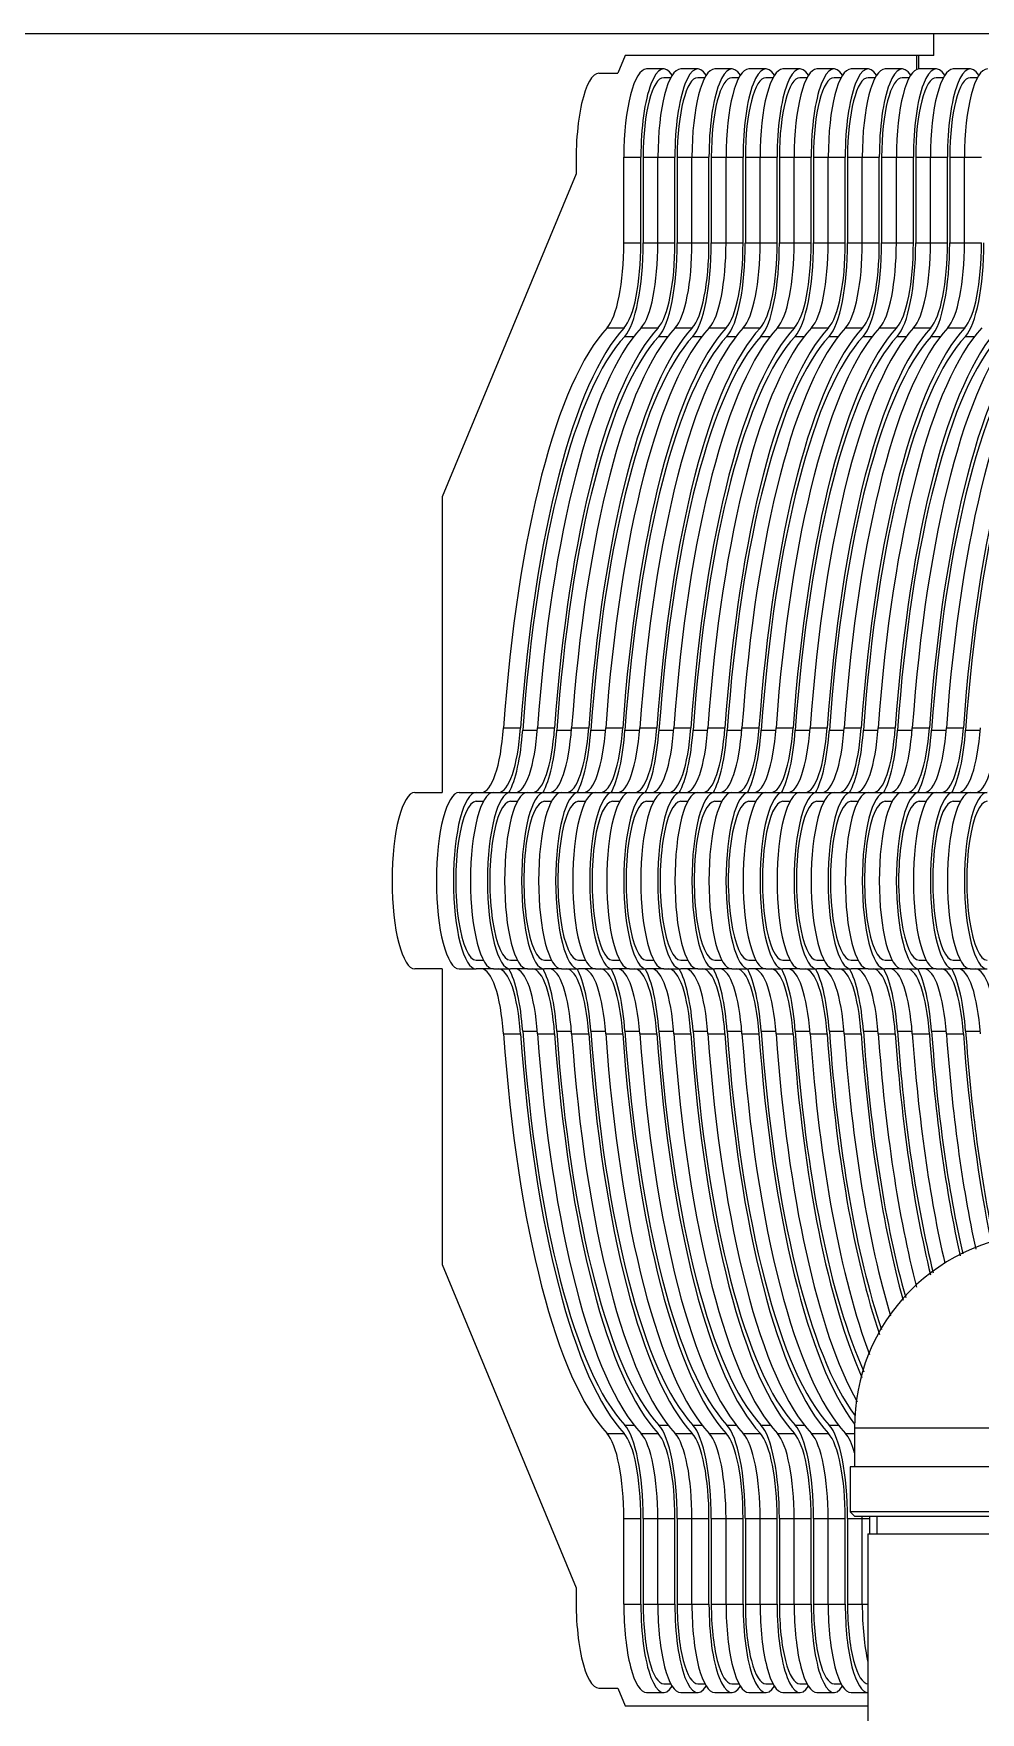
# Model space of a CAD drawing. Header units: millimetres. Extents: x 3795014 to 4300160, y 3869364 to 4016788.
# Drawn here: x 4226298.5 to 4226352.2, y 3922799.4 to 3922894.5 of the extents above; entities that cross this region are included whole.
import ezdxf

# ---------------------------------------------------------------- set-up
doc = ezdxf.new("R2010")
doc.units = ezdxf.units.MM
doc.layers.add('линия перехода', color=7, linetype='Continuous')
doc.layers.add('основная', color=7, linetype='Continuous', lineweight=50)

msp = doc.modelspace()

# ---------------------------------------------------------------- linework, layer by layer
at = {"layer": 'линия перехода', "color": 0, "linetype": 'Continuous', "lineweight": -3}
for p, q in [((4226348.596, 3922892.508), (4226348.596, 3922893.281)), ((4226331.972, 3922887.531), (4226332.938, 3922887.531)), ((4226333.068, 3922887.531), (4226333.904, 3922887.531)), ((4226333.904, 3922887.531), (4226334.87, 3922887.531)), ((4226334.999, 3922887.531), (4226335.835, 3922887.531)), ((4226335.835, 3922887.531), (4226336.801, 3922887.531)), ((4226336.931, 3922887.531), (4226337.767, 3922887.531)), ((4226337.767, 3922887.531), (4226338.733, 3922887.531)), ((4226338.863, 3922887.531), (4226339.699, 3922887.531)), ((4226339.699, 3922887.531), (4226340.665, 3922887.531)), ((4226340.794, 3922887.531), (4226341.63, 3922887.531)), ((4226341.63, 3922887.531), (4226342.596, 3922887.531)), ((4226342.726, 3922887.531), (4226343.562, 3922887.531)), ((4226343.562, 3922887.531), (4226344.528, 3922887.531)), ((4226344.658, 3922887.531), (4226345.494, 3922887.531)), ((4226345.494, 3922887.531), (4226346.46, 3922887.531)), ((4226346.589, 3922887.531), (4226347.425, 3922887.531)), ((4226347.425, 3922887.531), (4226348.391, 3922887.531)), ((4226348.521, 3922887.531), (4226349.357, 3922887.531)), ((4226349.357, 3922887.531), (4226350.323, 3922887.531)), ((4226350.453, 3922887.531), (4226351.289, 3922887.531)), ((4226351.289, 3922887.531), (4226352.255, 3922887.531)), ((4226331.972, 3922882.673), (4226332.938, 3922882.673)), ((4226333.068, 3922882.673), (4226333.904, 3922882.673)), ((4226333.904, 3922882.673), (4226334.87, 3922882.673)), ((4226334.999, 3922882.673), (4226335.835, 3922882.673)), ((4226335.835, 3922882.673), (4226336.801, 3922882.673)), ((4226336.931, 3922882.673), (4226337.767, 3922882.673)), ((4226337.767, 3922882.673), (4226338.733, 3922882.673)), ((4226338.863, 3922882.673), (4226339.699, 3922882.673)), ((4226339.699, 3922882.673), (4226340.665, 3922882.673)), ((4226340.794, 3922882.673), (4226341.63, 3922882.673)), ((4226341.63, 3922882.673), (4226342.596, 3922882.673)), ((4226342.726, 3922882.673), (4226343.562, 3922882.673)), ((4226343.562, 3922882.673), (4226344.528, 3922882.673)), ((4226344.658, 3922882.673), (4226345.494, 3922882.673)), ((4226345.494, 3922882.673), (4226346.46, 3922882.673)), ((4226346.589, 3922882.673), (4226347.425, 3922882.673)), ((4226347.425, 3922882.673), (4226348.391, 3922882.673)), ((4226348.521, 3922882.673), (4226349.357, 3922882.673)), ((4226349.357, 3922882.673), (4226350.323, 3922882.673)), ((4226350.453, 3922882.673), (4226351.289, 3922882.673)), ((4226351.289, 3922882.673), (4226352.255, 3922882.673)), ((4226331.022, 3922877.855), (4226331.988, 3922877.855)), ((4226332.022, 3922877.373), (4226332.543, 3922877.373)), ((4226332.954, 3922877.855), (4226333.919, 3922877.855)), ((4226333.954, 3922877.373), (4226334.475, 3922877.373)), ((4226334.885, 3922877.855), (4226335.851, 3922877.855)), ((4226335.886, 3922877.373), (4226336.406, 3922877.373)), ((4226336.817, 3922877.855), (4226337.783, 3922877.855)), ((4226337.817, 3922877.373), (4226338.338, 3922877.373)), ((4226338.749, 3922877.855), (4226339.714, 3922877.855)), ((4226339.749, 3922877.373), (4226340.27, 3922877.373)), ((4226340.68, 3922877.855), (4226341.646, 3922877.855)), ((4226341.681, 3922877.373), (4226342.202, 3922877.373)), ((4226342.612, 3922877.855), (4226343.578, 3922877.855)), ((4226343.612, 3922877.373), (4226344.133, 3922877.373)), ((4226344.544, 3922877.855), (4226345.509, 3922877.855)), ((4226345.544, 3922877.373), (4226346.065, 3922877.373)), ((4226346.475, 3922877.855), (4226347.441, 3922877.855)), ((4226347.476, 3922877.373), (4226347.997, 3922877.373)), ((4226348.407, 3922877.855), (4226349.373, 3922877.855)), ((4226349.407, 3922877.373), (4226349.928, 3922877.373)), ((4226350.339, 3922877.855), (4226351.304, 3922877.855)), ((4226351.339, 3922877.373), (4226351.86, 3922877.373)), ((4226325.15, 3922855.198), (4226326.116, 3922855.198)), ((4226327.082, 3922855.198), (4226328.048, 3922855.198)), ((4226329.014, 3922855.198), (4226329.979, 3922855.198)), ((4226330.945, 3922855.198), (4226331.911, 3922855.198)), ((4226332.877, 3922855.198), (4226333.843, 3922855.198)), ((4226334.809, 3922855.198), (4226335.774, 3922855.198)), ((4226336.74, 3922855.198), (4226337.706, 3922855.198)), ((4226338.672, 3922855.198), (4226339.638, 3922855.198)), ((4226340.604, 3922855.198), (4226341.57, 3922855.198)), ((4226342.535, 3922855.198), (4226343.501, 3922855.198)), ((4226344.467, 3922855.198), (4226345.433, 3922855.198)), ((4226346.399, 3922855.198), (4226347.365, 3922855.198)), ((4226348.33, 3922855.198), (4226349.296, 3922855.198)), ((4226350.262, 3922855.198), (4226351.228, 3922855.198)), ((4226326.241, 3922855.065), (4226327.072, 3922855.065)), ((4226328.173, 3922855.065), (4226329.004, 3922855.065)), ((4226330.104, 3922855.065), (4226330.935, 3922855.065)), ((4226332.036, 3922855.065), (4226332.867, 3922855.065)), ((4226333.968, 3922855.065), (4226334.799, 3922855.065)), ((4226335.899, 3922855.065), (4226336.73, 3922855.065)), ((4226337.831, 3922855.065), (4226338.662, 3922855.065)), ((4226339.763, 3922855.065), (4226340.594, 3922855.065)), ((4226341.694, 3922855.065), (4226342.525, 3922855.065)), ((4226343.626, 3922855.065), (4226344.457, 3922855.065)), ((4226345.558, 3922855.065), (4226346.389, 3922855.065)), ((4226347.489, 3922855.065), (4226348.32, 3922855.065)), ((4226349.421, 3922855.065), (4226350.252, 3922855.065)), ((4226351.353, 3922855.065), (4226352.184, 3922855.065)), ((4226326.241, 3922837.998), (4226327.072, 3922837.998)), ((4226328.173, 3922837.998), (4226329.004, 3922837.998)), ((4226330.104, 3922837.998), (4226330.935, 3922837.998)), ((4226332.036, 3922837.998), (4226332.867, 3922837.998)), ((4226333.968, 3922837.998), (4226334.799, 3922837.998)), ((4226335.899, 3922837.998), (4226336.73, 3922837.998)), ((4226337.831, 3922837.998), (4226338.662, 3922837.998)), ((4226339.763, 3922837.998), (4226340.594, 3922837.998)), ((4226341.694, 3922837.998), (4226342.525, 3922837.998)), ((4226343.626, 3922837.998), (4226344.457, 3922837.998)), ((4226345.558, 3922837.998), (4226346.389, 3922837.998)), ((4226347.489, 3922837.998), (4226348.32, 3922837.998)), ((4226349.421, 3922837.998), (4226350.252, 3922837.998)), ((4226351.353, 3922837.998), (4226352.184, 3922837.998)), ((4226325.15, 3922837.865), (4226326.116, 3922837.865)), ((4226327.082, 3922837.865), (4226328.048, 3922837.865)), ((4226329.014, 3922837.865), (4226329.979, 3922837.865)), ((4226330.945, 3922837.865), (4226331.911, 3922837.865)), ((4226332.877, 3922837.865), (4226333.843, 3922837.865)), ((4226334.809, 3922837.865), (4226335.774, 3922837.865)), ((4226336.74, 3922837.865), (4226337.706, 3922837.865)), ((4226338.672, 3922837.865), (4226339.638, 3922837.865)), ((4226340.604, 3922837.865), (4226341.57, 3922837.865)), ((4226342.535, 3922837.865), (4226343.501, 3922837.865)), ((4226344.467, 3922837.865), (4226345.433, 3922837.865)), ((4226346.399, 3922837.865), (4226347.365, 3922837.865)), ((4226348.33, 3922837.865), (4226349.296, 3922837.865)), ((4226350.262, 3922837.865), (4226351.228, 3922837.865)), ((4226331.022, 3922815.208), (4226331.988, 3922815.208)), ((4226332.022, 3922815.69), (4226332.543, 3922815.69)), ((4226332.954, 3922815.208), (4226333.919, 3922815.208)), ((4226333.954, 3922815.69), (4226334.475, 3922815.69)), ((4226334.885, 3922815.208), (4226335.851, 3922815.208)), ((4226335.886, 3922815.69), (4226336.406, 3922815.69)), ((4226336.817, 3922815.208), (4226337.783, 3922815.208)), ((4226337.817, 3922815.69), (4226338.338, 3922815.69)), ((4226338.749, 3922815.208), (4226339.714, 3922815.208)), ((4226339.749, 3922815.69), (4226340.27, 3922815.69)), ((4226340.68, 3922815.208), (4226341.646, 3922815.208)), ((4226341.681, 3922815.69), (4226342.202, 3922815.69)), ((4226342.612, 3922815.208), (4226343.578, 3922815.208)), ((4226343.612, 3922815.69), (4226344.133, 3922815.69)), ((4226344.544, 3922815.208), (4226345.061, 3922815.208)), ((4226345.061, 3922815.531), (4226354.737, 3922815.531)), ((4226331.972, 3922810.389), (4226332.938, 3922810.389)), ((4226333.068, 3922810.389), (4226333.904, 3922810.389)), ((4226333.904, 3922810.389), (4226334.87, 3922810.389)), ((4226334.999, 3922810.389), (4226335.835, 3922810.389)), ((4226335.835, 3922810.389), (4226336.801, 3922810.389)), ((4226336.931, 3922810.389), (4226337.767, 3922810.389)), ((4226337.767, 3922810.389), (4226338.733, 3922810.389)), ((4226338.863, 3922810.389), (4226339.699, 3922810.389)), ((4226339.699, 3922810.389), (4226340.665, 3922810.389)), ((4226340.794, 3922810.389), (4226341.63, 3922810.389)), ((4226341.63, 3922810.389), (4226342.596, 3922810.389)), ((4226342.726, 3922810.389), (4226343.562, 3922810.389)), ((4226343.562, 3922810.389), (4226344.528, 3922810.389)), ((4226344.658, 3922810.389), (4226345.494, 3922810.389)), ((4226345.494, 3922810.389), (4226345.896, 3922810.389)), ((4226331.972, 3922805.531), (4226332.938, 3922805.531)), ((4226333.068, 3922805.531), (4226333.904, 3922805.531)), ((4226333.904, 3922805.531), (4226334.87, 3922805.531)), ((4226334.999, 3922805.531), (4226335.835, 3922805.531)), ((4226335.835, 3922805.531), (4226336.801, 3922805.531)), ((4226336.931, 3922805.531), (4226337.767, 3922805.531)), ((4226337.767, 3922805.531), (4226338.733, 3922805.531)), ((4226338.863, 3922805.531), (4226339.699, 3922805.531)), ((4226339.699, 3922805.531), (4226340.665, 3922805.531)), ((4226340.794, 3922805.531), (4226341.63, 3922805.531)), ((4226341.63, 3922805.531), (4226342.596, 3922805.531)), ((4226342.726, 3922805.531), (4226343.562, 3922805.531)), ((4226343.562, 3922805.531), (4226344.528, 3922805.531)), ((4226344.658, 3922805.531), (4226345.494, 3922805.531)), ((4226345.494, 3922805.531), (4226345.811, 3922805.531))]:
    msp.add_line(p, q, dxfattribs=at)
at = {"layer": 'основная', "color": 0, "linetype": 'Continuous', "lineweight": -3}
for p, q in [((4226269.165, 3922894.531), (4226655.499, 3922894.531)), ((4226349.542, 3922893.281), (4226349.542, 3922894.531)), ((4226332.049, 3922893.281), (4226331.634, 3922892.281)), ((4226349.542, 3922893.281), (4226332.049, 3922893.281)), ((4226348.698, 3922892.531), (4226348.698, 3922893.281)), ((4226330.558, 3922892.281), (4226331.634, 3922892.281)), ((4226334.234, 3922892.531), (4226333.268, 3922892.531)), ((4226336.165, 3922892.531), (4226335.2, 3922892.531)), ((4226338.097, 3922892.531), (4226337.131, 3922892.531)), ((4226340.029, 3922892.531), (4226339.063, 3922892.531)), ((4226341.96, 3922892.531), (4226340.995, 3922892.531)), ((4226343.892, 3922892.531), (4226342.926, 3922892.531)), ((4226345.824, 3922892.531), (4226344.858, 3922892.531)), ((4226347.755, 3922892.531), (4226346.79, 3922892.531)), ((4226349.687, 3922892.531), (4226348.721, 3922892.531)), ((4226351.619, 3922892.531), (4226350.653, 3922892.531)), ((4226334.635, 3922892.031), (4226334.234, 3922892.031)), ((4226336.566, 3922892.031), (4226336.165, 3922892.031)), ((4226338.498, 3922892.031), (4226338.097, 3922892.031)), ((4226340.43, 3922892.031), (4226340.029, 3922892.031)), ((4226342.361, 3922892.031), (4226341.96, 3922892.031)), ((4226344.293, 3922892.031), (4226343.892, 3922892.031)), ((4226346.225, 3922892.031), (4226345.824, 3922892.031)), ((4226348.156, 3922892.031), (4226347.755, 3922892.031)), ((4226350.088, 3922892.031), (4226349.687, 3922892.031)), ((4226352.02, 3922892.031), (4226351.619, 3922892.031)), ((4226331.972, 3922882.673), (4226331.972, 3922887.531)), ((4226332.938, 3922882.673), (4226332.938, 3922887.531)), ((4226333.068, 3922887.531), (4226333.068, 3922882.673)), ((4226333.904, 3922882.673), (4226333.904, 3922887.531)), ((4226334.87, 3922882.673), (4226334.87, 3922887.531)), ((4226334.999, 3922887.531), (4226334.999, 3922882.673)), ((4226335.835, 3922882.673), (4226335.835, 3922887.531)), ((4226336.801, 3922882.673), (4226336.801, 3922887.531)), ((4226336.931, 3922887.531), (4226336.931, 3922882.673)), ((4226337.767, 3922882.673), (4226337.767, 3922887.531)), ((4226338.733, 3922882.673), (4226338.733, 3922887.531)), ((4226338.863, 3922887.531), (4226338.863, 3922882.673)), ((4226339.699, 3922882.673), (4226339.699, 3922887.531)), ((4226340.665, 3922882.673), (4226340.665, 3922887.531)), ((4226340.794, 3922887.531), (4226340.794, 3922882.673)), ((4226341.63, 3922882.673), (4226341.63, 3922887.531)), ((4226342.596, 3922882.673), (4226342.596, 3922887.531)), ((4226342.726, 3922887.531), (4226342.726, 3922882.673)), ((4226343.562, 3922882.673), (4226343.562, 3922887.531)), ((4226344.528, 3922882.673), (4226344.528, 3922887.531)), ((4226344.658, 3922887.531), (4226344.658, 3922882.673)), ((4226345.494, 3922882.673), (4226345.494, 3922887.531)), ((4226346.46, 3922882.673), (4226346.46, 3922887.531)), ((4226346.589, 3922887.531), (4226346.589, 3922882.673)), ((4226347.425, 3922882.673), (4226347.425, 3922887.531)), ((4226348.391, 3922882.673), (4226348.391, 3922887.531)), ((4226348.521, 3922887.531), (4226348.521, 3922882.673)), ((4226349.357, 3922882.673), (4226349.357, 3922887.531)), ((4226350.323, 3922882.673), (4226350.323, 3922887.531)), ((4226350.453, 3922887.531), (4226350.453, 3922882.673)), ((4226351.289, 3922882.673), (4226351.289, 3922887.531)), ((4226329.275, 3922886.592), (4226321.682, 3922868.281)), ((4226321.682, 3922868.281), (4226321.682, 3922851.531)), ((4226320.127, 3922851.531), (4226321.682, 3922851.531)), ((4226322.642, 3922851.531), (4226323.608, 3922851.531)), ((4226323.608, 3922851.531), (4226324.574, 3922851.531)), ((4226324.574, 3922851.531), (4226325.54, 3922851.531)), ((4226325.54, 3922851.531), (4226326.506, 3922851.531)), ((4226326.506, 3922851.531), (4226327.472, 3922851.531)), ((4226327.472, 3922851.531), (4226328.438, 3922851.531)), ((4226328.438, 3922851.531), (4226329.403, 3922851.531)), ((4226329.403, 3922851.531), (4226330.369, 3922851.531)), ((4226330.369, 3922851.531), (4226331.335, 3922851.531)), ((4226331.335, 3922851.531), (4226332.301, 3922851.531)), ((4226332.301, 3922851.531), (4226333.267, 3922851.531)), ((4226333.267, 3922851.531), (4226334.233, 3922851.531)), ((4226334.233, 3922851.531), (4226335.198, 3922851.531)), ((4226335.198, 3922851.531), (4226336.164, 3922851.531)), ((4226336.164, 3922851.531), (4226337.13, 3922851.531)), ((4226337.13, 3922851.531), (4226338.096, 3922851.531)), ((4226338.096, 3922851.531), (4226339.062, 3922851.531)), ((4226339.062, 3922851.531), (4226340.028, 3922851.531)), ((4226340.028, 3922851.531), (4226340.993, 3922851.531)), ((4226340.993, 3922851.531), (4226341.959, 3922851.531)), ((4226341.959, 3922851.531), (4226342.925, 3922851.531)), ((4226342.925, 3922851.531), (4226343.891, 3922851.531)), ((4226343.891, 3922851.531), (4226344.857, 3922851.531)), ((4226344.857, 3922851.531), (4226345.823, 3922851.531)), ((4226345.823, 3922851.531), (4226346.788, 3922851.531)), ((4226346.788, 3922851.531), (4226347.754, 3922851.531)), ((4226347.754, 3922851.531), (4226348.72, 3922851.531)), ((4226348.72, 3922851.531), (4226349.686, 3922851.531)), ((4226349.686, 3922851.531), (4226350.652, 3922851.531)), ((4226350.652, 3922851.531), (4226351.618, 3922851.531)), ((4226351.618, 3922851.531), (4226352.583, 3922851.531)), ((4226323.608, 3922851.031), (4226324.009, 3922851.031)), ((4226325.54, 3922851.031), (4226325.941, 3922851.031)), ((4226327.472, 3922851.031), (4226327.873, 3922851.031)), ((4226329.403, 3922851.031), (4226329.804, 3922851.031)), ((4226331.335, 3922851.031), (4226331.736, 3922851.031)), ((4226333.267, 3922851.031), (4226333.668, 3922851.031)), ((4226335.198, 3922851.031), (4226335.599, 3922851.031)), ((4226337.13, 3922851.031), (4226337.531, 3922851.031)), ((4226339.062, 3922851.031), (4226339.463, 3922851.031)), ((4226340.993, 3922851.031), (4226341.394, 3922851.031)), ((4226342.925, 3922851.031), (4226343.326, 3922851.031)), ((4226344.857, 3922851.031), (4226345.258, 3922851.031)), ((4226346.788, 3922851.031), (4226347.189, 3922851.031)), ((4226348.72, 3922851.031), (4226349.121, 3922851.031)), ((4226350.652, 3922851.031), (4226351.053, 3922851.031)), ((4226323.608, 3922842.031), (4226324.009, 3922842.031)), ((4226325.54, 3922842.031), (4226325.941, 3922842.031)), ((4226327.472, 3922842.031), (4226327.873, 3922842.031)), ((4226329.403, 3922842.031), (4226329.804, 3922842.031)), ((4226331.335, 3922842.031), (4226331.736, 3922842.031)), ((4226333.267, 3922842.031), (4226333.668, 3922842.031)), ((4226335.198, 3922842.031), (4226335.599, 3922842.031)), ((4226337.13, 3922842.031), (4226337.531, 3922842.031)), ((4226339.062, 3922842.031), (4226339.463, 3922842.031)), ((4226340.993, 3922842.031), (4226341.394, 3922842.031)), ((4226342.925, 3922842.031), (4226343.326, 3922842.031)), ((4226344.857, 3922842.031), (4226345.258, 3922842.031)), ((4226346.788, 3922842.031), (4226347.189, 3922842.031)), ((4226348.72, 3922842.031), (4226349.121, 3922842.031)), ((4226350.652, 3922842.031), (4226351.053, 3922842.031)), ((4226321.682, 3922841.531), (4226320.127, 3922841.531)), ((4226321.682, 3922841.531), (4226321.682, 3922824.781)), ((4226322.642, 3922841.531), (4226323.608, 3922841.531)), ((4226324.574, 3922841.531), (4226323.608, 3922841.531)), ((4226324.574, 3922841.531), (4226325.54, 3922841.531)), ((4226326.506, 3922841.531), (4226325.54, 3922841.531)), ((4226326.506, 3922841.531), (4226327.472, 3922841.531)), ((4226328.438, 3922841.531), (4226327.472, 3922841.531)), ((4226328.438, 3922841.531), (4226329.403, 3922841.531)), ((4226330.369, 3922841.531), (4226329.403, 3922841.531)), ((4226330.369, 3922841.531), (4226331.335, 3922841.531)), ((4226332.301, 3922841.531), (4226331.335, 3922841.531)), ((4226332.301, 3922841.531), (4226333.267, 3922841.531)), ((4226334.233, 3922841.531), (4226333.267, 3922841.531)), ((4226334.233, 3922841.531), (4226335.198, 3922841.531)), ((4226336.164, 3922841.531), (4226335.198, 3922841.531)), ((4226336.164, 3922841.531), (4226337.13, 3922841.531)), ((4226338.096, 3922841.531), (4226337.13, 3922841.531)), ((4226338.096, 3922841.531), (4226339.062, 3922841.531)), ((4226340.028, 3922841.531), (4226339.062, 3922841.531)), ((4226340.028, 3922841.531), (4226340.993, 3922841.531)), ((4226341.959, 3922841.531), (4226340.993, 3922841.531)), ((4226341.959, 3922841.531), (4226342.925, 3922841.531)), ((4226343.891, 3922841.531), (4226342.925, 3922841.531)), ((4226343.891, 3922841.531), (4226344.857, 3922841.531)), ((4226345.823, 3922841.531), (4226344.857, 3922841.531)), ((4226345.823, 3922841.531), (4226346.788, 3922841.531)), ((4226347.754, 3922841.531), (4226346.788, 3922841.531)), ((4226347.754, 3922841.531), (4226348.72, 3922841.531)), ((4226349.686, 3922841.531), (4226348.72, 3922841.531)), ((4226349.686, 3922841.531), (4226350.652, 3922841.531)), ((4226351.618, 3922841.531), (4226350.652, 3922841.531)), ((4226351.618, 3922841.531), (4226352.583, 3922841.531)), ((4226321.682, 3922824.781), (4226329.275, 3922806.47)), ((4226345.061, 3922815.531), (4226345.061, 3922813.331)), ((4226354.979, 3922813.331), (4226344.811, 3922813.331)), ((4226344.811, 3922813.331), (4226344.811, 3922810.781)), ((4226355.311, 3922810.781), (4226344.811, 3922810.781)), ((4226344.811, 3922810.781), (4226345.061, 3922810.531)), ((4226345.061, 3922810.531), (4226355.061, 3922810.531)), ((4226345.896, 3922810.531), (4226345.896, 3922809.531)), ((4226346.324, 3922810.531), (4226346.324, 3922809.531)), ((4226331.972, 3922805.531), (4226331.972, 3922810.389)), ((4226332.938, 3922805.531), (4226332.938, 3922810.389)), ((4226333.068, 3922810.389), (4226333.068, 3922805.531)), ((4226333.904, 3922805.531), (4226333.904, 3922810.389)), ((4226334.87, 3922805.531), (4226334.87, 3922810.389)), ((4226334.999, 3922810.389), (4226334.999, 3922805.531)), ((4226335.835, 3922805.531), (4226335.835, 3922810.389)), ((4226336.801, 3922805.531), (4226336.801, 3922810.389)), ((4226336.931, 3922810.389), (4226336.931, 3922805.531)), ((4226337.767, 3922805.531), (4226337.767, 3922810.389)), ((4226338.733, 3922805.531), (4226338.733, 3922810.389)), ((4226338.863, 3922810.389), (4226338.863, 3922805.531)), ((4226339.699, 3922805.531), (4226339.699, 3922810.389)), ((4226340.665, 3922805.531), (4226340.665, 3922810.389)), ((4226340.794, 3922810.389), (4226340.794, 3922805.531)), ((4226341.63, 3922805.531), (4226341.63, 3922810.389)), ((4226342.596, 3922805.531), (4226342.596, 3922810.389)), ((4226342.726, 3922810.389), (4226342.726, 3922805.531)), ((4226343.562, 3922805.531), (4226343.562, 3922810.389)), ((4226344.528, 3922805.531), (4226344.528, 3922810.389)), ((4226344.658, 3922810.389), (4226344.658, 3922805.531)), ((4226345.494, 3922805.531), (4226345.494, 3922810.389)), ((4226345.811, 3922809.531), (4226354.311, 3922809.531)), ((4226345.811, 3922809.531), (4226345.811, 3922733.531)), ((4226334.234, 3922801.031), (4226334.635, 3922801.031)), ((4226336.165, 3922801.031), (4226336.566, 3922801.031)), ((4226338.097, 3922801.031), (4226338.498, 3922801.031)), ((4226340.029, 3922801.031), (4226340.43, 3922801.031)), ((4226341.96, 3922801.031), (4226342.361, 3922801.031)), ((4226343.892, 3922801.031), (4226344.293, 3922801.031)), ((4226330.558, 3922800.781), (4226331.634, 3922800.781)), ((4226331.634, 3922800.781), (4226332.049, 3922799.781)), ((4226333.268, 3922800.531), (4226334.234, 3922800.531)), ((4226335.2, 3922800.531), (4226336.165, 3922800.531)), ((4226337.131, 3922800.531), (4226338.097, 3922800.531)), ((4226339.063, 3922800.531), (4226340.029, 3922800.531)), ((4226340.995, 3922800.531), (4226341.96, 3922800.531)), ((4226342.926, 3922800.531), (4226343.892, 3922800.531)), ((4226344.858, 3922800.531), (4226345.811, 3922800.531)), ((4226332.049, 3922799.781), (4226345.811, 3922799.781))]:
    msp.add_line(p, q, dxfattribs=at)
msp.add_arc((4226355.958, 3922815.635), 10.897, 90.53503, 180.5427, dxfattribs=at)
for centre, major_axis, start_param, end_param in [((4226330.558, 3922887.281), (0, -5), 3.141593, 4.850617), ((4226333.268, 3922887.531), (0, -5), 3.141593, 4.712389), ((4226334.234, 3922887.531), (0, -5), 2.759692, 4.712389), ((4226335.2, 3922887.531), (0, -5), 3.141593, 4.712389), ((4226336.165, 3922887.531), (0, -5), 2.759692, 4.712389), ((4226337.131, 3922887.531), (0, -5), 3.141593, 4.712389), ((4226338.097, 3922887.531), (0, -5), 2.759692, 4.712389), ((4226339.063, 3922887.531), (0, -5), 3.141593, 4.712389), ((4226340.029, 3922887.531), (0, -5), 2.759692, 4.712389), ((4226340.995, 3922887.531), (0, -5), 3.141593, 4.712389), ((4226341.96, 3922887.531), (0, -5), 2.759692, 4.712389), ((4226342.926, 3922887.531), (0, -5), 3.141593, 4.712389), ((4226343.892, 3922887.531), (0, -5), 2.759692, 4.712389), ((4226344.858, 3922887.531), (0, -5), 3.141593, 4.712389), ((4226345.824, 3922887.531), (0, -5), 2.759692, 4.712389), ((4226346.79, 3922887.531), (0, -5), 3.141593, 4.712389), ((4226347.755, 3922887.531), (0, -5), 2.759692, 4.712389), ((4226348.721, 3922887.531), (0, -5), 3.141593, 4.712389), ((4226349.687, 3922887.531), (0, -5), 2.759692, 4.712389), ((4226350.653, 3922887.531), (0, -5), 3.141593, 4.712389), ((4226351.619, 3922887.531), (0, -5), 2.759692, 4.712389), ((4226352.585, 3922887.531), (0, -5), 3.141593, 4.712389), ((4226334.234, 3922887.531), (0, -4.5), 3.141593, 4.712389), ((4226336.165, 3922887.531), (0, -4.5), 3.141593, 4.712389), ((4226338.097, 3922887.531), (0, -4.5), 3.141593, 4.712389), ((4226340.029, 3922887.531), (0, -4.5), 3.141593, 4.712389), ((4226341.96, 3922887.531), (0, -4.5), 3.141593, 4.712389), ((4226343.892, 3922887.531), (0, -4.5), 3.141593, 4.712389), ((4226345.824, 3922887.531), (0, -4.5), 3.141593, 4.712389), ((4226347.755, 3922887.531), (0, -4.5), 3.141593, 4.712389), ((4226349.687, 3922887.531), (0, -4.5), 3.141593, 4.712389), ((4226351.619, 3922887.531), (0, -4.5), 3.141593, 4.712389), ((4226330.676, 3922882.673), (0, -5), 0.269933, 1.570796), ((4226331.642, 3922882.673), (0, -5), 0.269933, 1.570796), ((4226331.642, 3922882.673), (0, -5.5), 0.269933, 1.570796), ((4226332.608, 3922882.673), (0, -5), 0.269933, 1.570796), ((4226333.574, 3922882.673), (0, -5), 0.269933, 1.570796), ((4226333.574, 3922882.673), (0, -5.5), 0.269933, 1.570796), ((4226334.54, 3922882.673), (0, -5), 0.269933, 1.570796), ((4226335.506, 3922882.673), (0, -5), 0.269933, 1.570796), ((4226335.506, 3922882.673), (0, -5.5), 0.269933, 1.570796), ((4226336.471, 3922882.673), (0, -5), 0.269933, 1.570796), ((4226337.437, 3922882.673), (0, -5), 0.269933, 1.570796), ((4226337.437, 3922882.673), (0, -5.5), 0.269933, 1.570796), ((4226338.403, 3922882.673), (0, -5), 0.269933, 1.570796), ((4226339.369, 3922882.673), (0, -5), 0.269933, 1.570796), ((4226339.369, 3922882.673), (0, -5.5), 0.269933, 1.570796), ((4226340.335, 3922882.673), (0, -5), 0.269933, 1.570796), ((4226341.301, 3922882.673), (0, -5), 0.269933, 1.570796), ((4226341.301, 3922882.673), (0, -5.5), 0.269933, 1.570796), ((4226342.266, 3922882.673), (0, -5), 0.269933, 1.570796), ((4226343.232, 3922882.673), (0, -5), 0.269933, 1.570796), ((4226343.232, 3922882.673), (0, -5.5), 0.269933, 1.570796), ((4226344.198, 3922882.673), (0, -5), 0.269933, 1.570796), ((4226345.164, 3922882.673), (0, -5), 0.269933, 1.570796), ((4226345.164, 3922882.673), (0, 5.5), 3.411525, 4.712389), ((4226346.13, 3922882.673), (0, -5), 0.269933, 1.570796), ((4226347.096, 3922882.673), (0, -5), 0.269933, 1.570796), ((4226347.096, 3922882.673), (0, -5.5), 0.269933, 1.570796), ((4226348.061, 3922882.673), (0, -5), 0.269933, 1.570796), ((4226349.027, 3922882.673), (0, -5), 0.269933, 1.570796), ((4226349.027, 3922882.673), (0, 5.5), 3.411525, 4.712389), ((4226349.993, 3922882.673), (0, -5), 0.269933, 1.570796), ((4226350.959, 3922882.673), (0, -5), 0.269933, 1.570796), ((4226350.959, 3922882.673), (0, 5.5), 3.411525, 4.712389), ((4226333.268, 3922846.531), (0, 32.5), 0.269933, 1.300864), ((4226334.234, 3922846.531), (0, 32.5), 0.269933, 1.300864), ((4226334.234, 3922846.531), (0, 32), 0.269933, 1.300864), ((4226335.2, 3922846.531), (0, 32.5), 0.269933, 1.300864), ((4226336.165, 3922846.531), (0, 32.5), 0.269933, 1.300864), ((4226336.165, 3922846.531), (0, 32), 0.269933, 1.300864), ((4226337.131, 3922846.531), (0, 32.5), 0.269933, 1.300864), ((4226338.097, 3922846.531), (0, 32.5), 0.269933, 1.300864), ((4226338.097, 3922846.531), (0, 32), 0.269933, 1.300864), ((4226339.063, 3922846.531), (0, 32.5), 0.269933, 1.300864), ((4226340.029, 3922846.531), (0, 32.5), 0.269933, 1.300864), ((4226340.029, 3922846.531), (0, 32), 0.269933, 1.300864), ((4226340.995, 3922846.531), (0, 32.5), 0.269933, 1.300864), ((4226341.96, 3922846.531), (0, 32.5), 0.269933, 1.300864), ((4226341.96, 3922846.531), (0, 32), 0.269933, 1.300864), ((4226342.926, 3922846.531), (0, 32.5), 0.269933, 1.300864), ((4226343.892, 3922846.531), (0, 32.5), 0.269933, 1.300864), ((4226343.892, 3922846.531), (0, 32), 0.269933, 1.300864), ((4226344.858, 3922846.531), (0, 32.5), 0.269933, 1.300864), ((4226345.824, 3922846.531), (0, 32.5), 0.269933, 1.300864), ((4226345.824, 3922846.531), (0, 32), 0.269933, 1.300864), ((4226346.79, 3922846.531), (0, 32.5), 0.269933, 1.300864), ((4226347.755, 3922846.531), (0, 32.5), 0.269933, 1.300864), ((4226347.755, 3922846.531), (0, 32), 0.269933, 1.300864), ((4226348.721, 3922846.531), (0, 32.5), 0.269933, 1.300864), ((4226349.687, 3922846.531), (0, 32.5), 0.269933, 1.300864), ((4226349.687, 3922846.531), (0, 32), 0.269933, 1.300864), ((4226350.653, 3922846.531), (0, 32.5), 0.269933, 1.300864), ((4226351.619, 3922846.531), (0, 32.5), 0.269933, 1.300864), ((4226351.619, 3922846.531), (0, 32), 0.269933, 1.300864), ((4226352.585, 3922846.531), (0, 32.5), 0.269933, 1.300864), ((4226353.55, 3922846.531), (0, 32.5), 0.269933, 1.300864), ((4226353.55, 3922846.531), (0, 32), 0.269933, 1.300864), ((4226354.516, 3922846.531), (0, 32.5), 0.269933, 1.300864), ((4226355.482, 3922846.531), (0, 32.5), 0.269933, 1.300864), ((4226355.482, 3922846.531), (0, 32), 0.269933, 1.300864), ((4226356.448, 3922846.531), (0, 32.5), 0.269933, 1.300864), ((4226357.414, 3922846.531), (0, 32.5), 0.269933, 1.300864), ((4226357.414, 3922846.531), (0, 32), 0.269933, 1.300864), ((4226358.38, 3922846.531), (0, 32.5), 0.269933, 1.300864), ((4226359.345, 3922846.531), (0, 32.5), 0.269933, 1.300864), ((4226359.345, 3922846.531), (0, 32), 0.269933, 1.300864), ((4226323.901, 3922856.531), (0, -5), 0, 1.300864), ((4226324.867, 3922856.531), (0, -5), 0, 1.300864), ((4226325.833, 3922856.531), (0, -5), 0, 1.300864), ((4226326.799, 3922856.531), (0, -5), 0, 1.300864), ((4226327.765, 3922856.531), (0, -5), 0, 1.300864), ((4226328.731, 3922856.531), (0, -5), 0, 1.300864), ((4226329.696, 3922856.531), (0, -5), 0, 1.300864), ((4226330.662, 3922856.531), (0, -5), 0, 1.300864), ((4226331.628, 3922856.531), (0, -5), 0, 1.300864), ((4226332.594, 3922856.531), (0, -5), 0, 1.300864), ((4226333.56, 3922856.531), (0, -5), 0, 1.300864), ((4226334.526, 3922856.531), (0, -5), 0, 1.300864), ((4226335.491, 3922856.531), (0, -5), 0, 1.300864), ((4226336.457, 3922856.531), (0, -5), 0, 1.300864), ((4226337.423, 3922856.531), (0, -5), 0, 1.300864), ((4226338.389, 3922856.531), (0, -5), 0, 1.300864), ((4226339.355, 3922856.531), (0, -5), 0, 1.300864), ((4226340.321, 3922856.531), (0, -5), 0, 1.300864), ((4226341.286, 3922856.531), (0, -5), 0, 1.300864), ((4226342.252, 3922856.531), (0, -5), 0, 1.300864), ((4226343.218, 3922856.531), (0, -5), 0, 1.300864), ((4226344.184, 3922856.531), (0, -5), 0, 1.300864), ((4226345.15, 3922856.531), (0, -5), 0, 1.300864), ((4226346.116, 3922856.531), (0, -5), 0, 1.300864), ((4226347.081, 3922856.531), (0, -5), 0, 1.300864), ((4226348.047, 3922856.531), (0, -5), 0, 1.300864), ((4226349.013, 3922856.531), (0, -5), 0, 1.300864), ((4226349.979, 3922856.531), (0, -5), 0, 1.300864), ((4226350.945, 3922856.531), (0, -5), 0, 1.300864), ((4226351.911, 3922856.531), (0, -5), 0, 1.300864), ((4226324.867, 3922856.531), (0, 5.5), 3.571292, 4.442456), ((4226326.799, 3922856.531), (0, 5.5), 3.571292, 4.442456), ((4226328.731, 3922856.531), (0, 5.5), 3.571292, 4.442456), ((4226330.662, 3922856.531), (0, 5.5), 3.571292, 4.442456), ((4226332.594, 3922856.531), (0, 5.5), 3.571292, 4.442456), ((4226334.526, 3922856.531), (0, 5.5), 3.571292, 4.442456), ((4226336.457, 3922856.531), (0, 5.5), 3.571292, 4.442456), ((4226338.389, 3922856.531), (0, 5.5), 3.571292, 4.442456), ((4226340.321, 3922856.531), (0, 5.5), 3.571292, 4.442456), ((4226342.252, 3922856.531), (0, 5.5), 3.571292, 4.442456), ((4226344.184, 3922856.531), (0, 5.5), 3.571292, 4.442456), ((4226346.116, 3922856.531), (0, 5.5), 3.571292, 4.442456), ((4226348.047, 3922856.531), (0, 5.5), 3.571292, 4.442456), ((4226349.979, 3922856.531), (0, 5.5), 3.571292, 4.442456), ((4226320.127, 3922846.531), (0, -5), 3.141593, 6.283185), ((4226322.642, 3922846.531), (0, -5), 3.141593, 6.283185), ((4226323.608, 3922846.531), (0, -5), 3.141593, 6.283185), ((4226324.574, 3922846.531), (0, -5), 3.141593, 6.283185), ((4226325.54, 3922846.531), (0, -5), 3.141593, 6.283185), ((4226326.506, 3922846.531), (0, -5), 3.141593, 6.283185), ((4226327.472, 3922846.531), (0, -5), 3.141593, 6.283185), ((4226328.438, 3922846.531), (0, -5), 3.141593, 6.283185), ((4226329.403, 3922846.531), (0, -5), 3.141593, 6.283185), ((4226330.369, 3922846.531), (0, -5), 3.141593, 6.283185), ((4226331.335, 3922846.531), (0, -5), 3.141593, 6.283185), ((4226332.301, 3922846.531), (0, -5), 3.141593, 6.283185), ((4226333.267, 3922846.531), (0, -5), 3.141593, 6.283185), ((4226334.233, 3922846.531), (0, -5), 3.141593, 6.283185), ((4226335.198, 3922846.531), (0, -5), 3.141593, 6.283185), ((4226336.164, 3922846.531), (0, -5), 3.141593, 6.283185), ((4226337.13, 3922846.531), (0, -5), 3.141593, 6.283185), ((4226338.096, 3922846.531), (0, -5), 3.141593, 6.283185), ((4226339.062, 3922846.531), (0, -5), 3.141593, 6.283185), ((4226340.028, 3922846.531), (0, -5), 3.141593, 6.283185), ((4226340.993, 3922846.531), (0, -5), 3.141593, 6.283185), ((4226341.959, 3922846.531), (0, -5), 3.141593, 6.283185), ((4226342.925, 3922846.531), (0, -5), 3.141593, 6.283185), ((4226343.891, 3922846.531), (0, -5), 3.141593, 6.283185), ((4226344.857, 3922846.531), (0, -5), 3.141593, 6.283185), ((4226345.823, 3922846.531), (0, -5), 3.141593, 6.283185), ((4226346.788, 3922846.531), (0, -5), 3.141593, 6.283185), ((4226347.754, 3922846.531), (0, -5), 3.141593, 6.283185), ((4226348.72, 3922846.531), (0, -5), 3.141593, 6.283185), ((4226349.686, 3922846.531), (0, -5), 3.141593, 6.283185), ((4226350.652, 3922846.531), (0, -5), 3.141593, 6.283185), ((4226351.618, 3922846.531), (0, -5), 3.141593, 6.283185), ((4226352.583, 3922846.531), (0, -5), 3.141593, 6.283185), ((4226323.608, 3922846.531), (0, 4.5), 0, 3.141593), ((4226325.54, 3922846.531), (0, 4.5), 0, 3.141593), ((4226327.472, 3922846.531), (0, 4.5), 0, 3.141593), ((4226329.403, 3922846.531), (0, 4.5), 0, 3.141593), ((4226331.335, 3922846.531), (0, 4.5), 0, 3.141593), ((4226333.267, 3922846.531), (0, 4.5), 0, 3.141593), ((4226335.198, 3922846.531), (0, 4.5), 0, 3.141593), ((4226337.13, 3922846.531), (0, 4.5), 0, 3.141593), ((4226339.062, 3922846.531), (0, 4.5), 0, 3.141593), ((4226340.993, 3922846.531), (0, 4.5), 0, 3.141593), ((4226342.925, 3922846.531), (0, 4.5), 0, 3.141593), ((4226344.857, 3922846.531), (0, 4.5), 0, 3.141593), ((4226346.788, 3922846.531), (0, 4.5), 0, 3.141593), ((4226348.72, 3922846.531), (0, 4.5), 0, 3.141593), ((4226350.652, 3922846.531), (0, 4.5), 0, 3.141593), ((4226352.583, 3922846.531), (0, 4.5), 0, 3.141593), ((4226323.901, 3922836.531), (0, -5), 1.840729, 3.141593), ((4226324.867, 3922836.531), (0, -5), 1.840729, 3.141593), ((4226324.867, 3922836.531), (0, 5.5), 4.982322, 5.853486), ((4226325.833, 3922836.531), (0, -5), 1.840729, 3.141593), ((4226326.799, 3922836.531), (0, -5), 1.840729, 3.141593), ((4226326.799, 3922836.531), (0, 5.5), 4.982322, 5.853486), ((4226327.765, 3922836.531), (0, -5), 1.840729, 3.141593), ((4226328.731, 3922836.531), (0, -5), 1.840729, 3.141593), ((4226328.731, 3922836.531), (0, 5.5), 4.982322, 5.853486), ((4226329.696, 3922836.531), (0, -5), 1.840729, 3.141593), ((4226330.662, 3922836.531), (0, -5), 1.840729, 3.141593), ((4226330.662, 3922836.531), (0, 5.5), 4.982322, 5.853486), ((4226331.628, 3922836.531), (0, -5), 1.840729, 3.141593), ((4226332.594, 3922836.531), (0, -5), 1.840729, 3.141593), ((4226332.594, 3922836.531), (0, 5.5), 4.982322, 5.853486), ((4226333.56, 3922836.531), (0, -5), 1.840729, 3.141593), ((4226334.526, 3922836.531), (0, -5), 1.840729, 3.141593), ((4226334.526, 3922836.531), (0, 5.5), 4.982322, 5.853486), ((4226335.491, 3922836.531), (0, -5), 1.840729, 3.141593), ((4226336.457, 3922836.531), (0, -5), 1.840729, 3.141593), ((4226336.457, 3922836.531), (0, 5.5), 4.982322, 5.853486), ((4226337.423, 3922836.531), (0, -5), 1.840729, 3.141593), ((4226338.389, 3922836.531), (0, -5), 1.840729, 3.141593), ((4226338.389, 3922836.531), (0, 5.5), 4.982322, 5.853486), ((4226339.355, 3922836.531), (0, -5), 1.840729, 3.141593), ((4226340.321, 3922836.531), (0, -5), 1.840729, 3.141593), ((4226340.321, 3922836.531), (0, 5.5), 4.982322, 5.853486), ((4226341.286, 3922836.531), (0, -5), 1.840729, 3.141593), ((4226342.252, 3922836.531), (0, -5), 1.840729, 3.141593), ((4226342.252, 3922836.531), (0, 5.5), 4.982322, 5.853486), ((4226343.218, 3922836.531), (0, -5), 1.840729, 3.141593), ((4226344.184, 3922836.531), (0, -5), 1.840729, 3.141593), ((4226344.184, 3922836.531), (0, 5.5), 4.982322, 5.853486), ((4226345.15, 3922836.531), (0, -5), 1.840729, 3.141593), ((4226346.116, 3922836.531), (0, -5), 1.840729, 3.141593), ((4226346.116, 3922836.531), (0, 5.5), 4.982322, 5.853486), ((4226347.081, 3922836.531), (0, -5), 1.840729, 3.141593), ((4226348.047, 3922836.531), (0, -5), 1.840729, 3.141593), ((4226348.047, 3922836.531), (0, 5.5), 4.982322, 5.853486), ((4226349.013, 3922836.531), (0, -5), 1.840729, 3.141593), ((4226349.979, 3922836.531), (0, -5), 1.840729, 3.141593), ((4226349.979, 3922836.531), (0, 5.5), 4.982322, 5.853486), ((4226350.945, 3922836.531), (0, -5), 1.840729, 3.141593), ((4226351.911, 3922836.531), (0, -5), 1.840729, 3.141593), ((4226334.234, 3922846.531), (0, -32), 4.982322, 6.013253), ((4226336.165, 3922846.531), (0, -32), 4.982322, 6.013253), ((4226338.097, 3922846.531), (0, -32), 4.982322, 6.013253), ((4226340.029, 3922846.531), (0, -32), 4.982322, 6.013253), ((4226341.96, 3922846.531), (0, -32), 4.982322, 6.013253), ((4226343.892, 3922846.531), (0, -32), 4.982322, 6.013253), ((4226345.824, 3922846.531), (0, -32), 4.982322, 6.013253), ((4226347.755, 3922846.531), (0, -32), 4.982322, 5.956769), ((4226349.687, 3922846.531), (0, -32), 4.982322, 5.766291), ((4226351.619, 3922846.531), (0, -32), 4.982322, 5.630614), ((4226353.55, 3922846.531), (0, -32), 4.982322, 5.54246), ((4226355.482, 3922846.531), (0, -32), -1.300864, -0.803439), ((4226357.414, 3922846.531), (0, -32), -1.300864, -0.849015), ((4226359.345, 3922846.531), (0, -32), -1.300864, -0.877722), ((4226333.268, 3922846.531), (0, -32.5), 4.982322, 6.013253), ((4226334.234, 3922846.531), (0, -32.5), 4.982322, 6.013253), ((4226335.2, 3922846.531), (0, -32.5), 4.982322, 6.013253), ((4226336.165, 3922846.531), (0, -32.5), 4.982322, 6.013253), ((4226337.131, 3922846.531), (0, -32.5), 4.982322, 6.013253), ((4226338.097, 3922846.531), (0, -32.5), 4.982322, 6.013253), ((4226339.063, 3922846.531), (0, -32.5), 4.982322, 6.013253), ((4226340.029, 3922846.531), (0, -32.5), 4.982322, 6.013253), ((4226340.995, 3922846.531), (0, -32.5), 4.982322, 6.013253), ((4226341.96, 3922846.531), (0, -32.5), 4.982322, 6.013253), ((4226342.926, 3922846.531), (0, -32.5), 4.982322, 6.013253), ((4226343.892, 3922846.531), (0, -32.5), 4.982322, 6.013253), ((4226344.858, 3922846.531), (0, -32.5), 4.982322, 6.013253), ((4226345.824, 3922846.531), (0, -32.5), 4.982322, 6.013253), ((4226346.79, 3922846.531), (0, -32.5), 4.982322, 6.013253), ((4226347.755, 3922846.531), (0, -32.5), 4.982322, 5.95701), ((4226348.721, 3922846.531), (0, -32.5), 4.982322, 5.851875), ((4226349.687, 3922846.531), (0, -32.5), 4.982322, 5.759697), ((4226350.653, 3922846.531), (0, -32.5), 4.982322, 5.684405), ((4226351.619, 3922846.531), (0, -32.5), 4.982322, 5.624991), ((4226352.585, 3922846.531), (0, -32.5), 4.982322, 5.573251), ((4226353.55, 3922846.531), (0, -32.5), 4.982322, 5.53221), ((4226354.516, 3922846.531), (0, -32.5), -1.300864, -0.783252), ((4226355.482, 3922846.531), (0, -32.5), -1.300864, -0.813488), ((4226356.448, 3922846.531), (0, -32.5), -1.300864, -0.841089), ((4226357.414, 3922846.531), (0, -32.5), -1.300864, -0.857899), ((4226358.38, 3922846.531), (0, -32.5), -1.300864, -0.873497), ((4226359.345, 3922846.531), (0, -32.5), -1.300864, -0.887738), ((4226330.676, 3922810.389), (0, 5), 4.712389, 6.013253), ((4226331.642, 3922810.389), (0, -5), 1.570796, 2.87166), ((4226331.642, 3922810.389), (0, 5.5), 4.712389, 6.013253), ((4226332.608, 3922810.389), (0, 5), 4.712389, 6.013253), ((4226333.574, 3922810.389), (0, 5), 4.712389, 6.013253), ((4226333.574, 3922810.389), (0, 5.5), 4.712389, 6.013253), ((4226334.54, 3922810.389), (0, -5), 1.570796, 2.87166), ((4226335.506, 3922810.389), (0, 5), 4.712389, 6.013253), ((4226335.506, 3922810.389), (0, 5.5), 4.712389, 6.013253), ((4226336.471, 3922810.389), (0, 5), 4.712389, 6.013253), ((4226337.437, 3922810.389), (0, 5), 4.712389, 6.013253), ((4226337.437, 3922810.389), (0, 5.5), 4.712389, 6.013253), ((4226338.403, 3922810.389), (0, 5), 4.712389, 6.013253), ((4226339.369, 3922810.389), (0, 5), 4.712389, 6.013253), ((4226339.369, 3922810.389), (0, 5.5), 4.712389, 6.013253), ((4226340.335, 3922810.389), (0, -5), 1.570796, 2.87166), ((4226341.301, 3922810.389), (0, 5), 4.712389, 6.013253), ((4226341.301, 3922810.389), (0, 5.5), 4.712389, 6.013253), ((4226342.266, 3922810.389), (0, -5), 1.570796, 2.87166), ((4226343.232, 3922810.389), (0, 5), 4.712389, 6.013253), ((4226343.232, 3922810.389), (0, 5.5), 4.712389, 6.013253), ((4226344.198, 3922810.389), (0, 5), -0.729035, -0.269933), ((4226344.198, 3922810.389), (0, 5), 4.712389, 4.740809), ((4226330.558, 3922805.781), (0, -5), 4.574161, 6.283185), ((4226333.268, 3922805.531), (0, 5), 1.570796, 3.141593), ((4226334.234, 3922805.531), (0, 5), 1.570796, 3.523493), ((4226334.234, 3922805.531), (0, 4.5), 1.570796, 3.141593), ((4226335.2, 3922805.531), (0, 5), 1.570796, 3.141593), ((4226336.165, 3922805.531), (0, 5), 1.570796, 3.523493), ((4226336.165, 3922805.531), (0, 4.5), 1.570796, 3.141593), ((4226337.131, 3922805.531), (0, 5), 1.570796, 3.141593), ((4226338.097, 3922805.531), (0, 5), 1.570796, 3.523493), ((4226338.097, 3922805.531), (0, 4.5), 1.570796, 3.141593), ((4226339.063, 3922805.531), (0, 5), 1.570796, 3.141593), ((4226340.029, 3922805.531), (0, 5), 1.570796, 3.523493), ((4226340.029, 3922805.531), (0, 4.5), 1.570796, 3.141593), ((4226340.995, 3922805.531), (0, 5), 1.570796, 3.141593), ((4226341.96, 3922805.531), (0, 5), 1.570796, 3.523493), ((4226341.96, 3922805.531), (0, 4.5), 1.570796, 3.141593), ((4226342.926, 3922805.531), (0, 5), 1.570796, 3.141593), ((4226343.892, 3922805.531), (0, 5), 1.570796, 3.523493), ((4226343.892, 3922805.531), (0, 4.5), 1.570796, 3.141593), ((4226344.858, 3922805.531), (0, 5), 1.570796, 3.141593), ((4226345.824, 3922805.531), (0, 5), 1.570796, 3.141593), ((4226345.824, 3922805.531), (0, 4.5), 1.570796, 3.141593), ((4226346.79, 3922805.531), (0, 5), 1.570796, 2.285865)]:
    msp.add_ellipse(centre, major_axis=major_axis, ratio=0.259156, start_param=start_param, end_param=end_param, dxfattribs=at)

doc.saveas('drawing.dxf')
